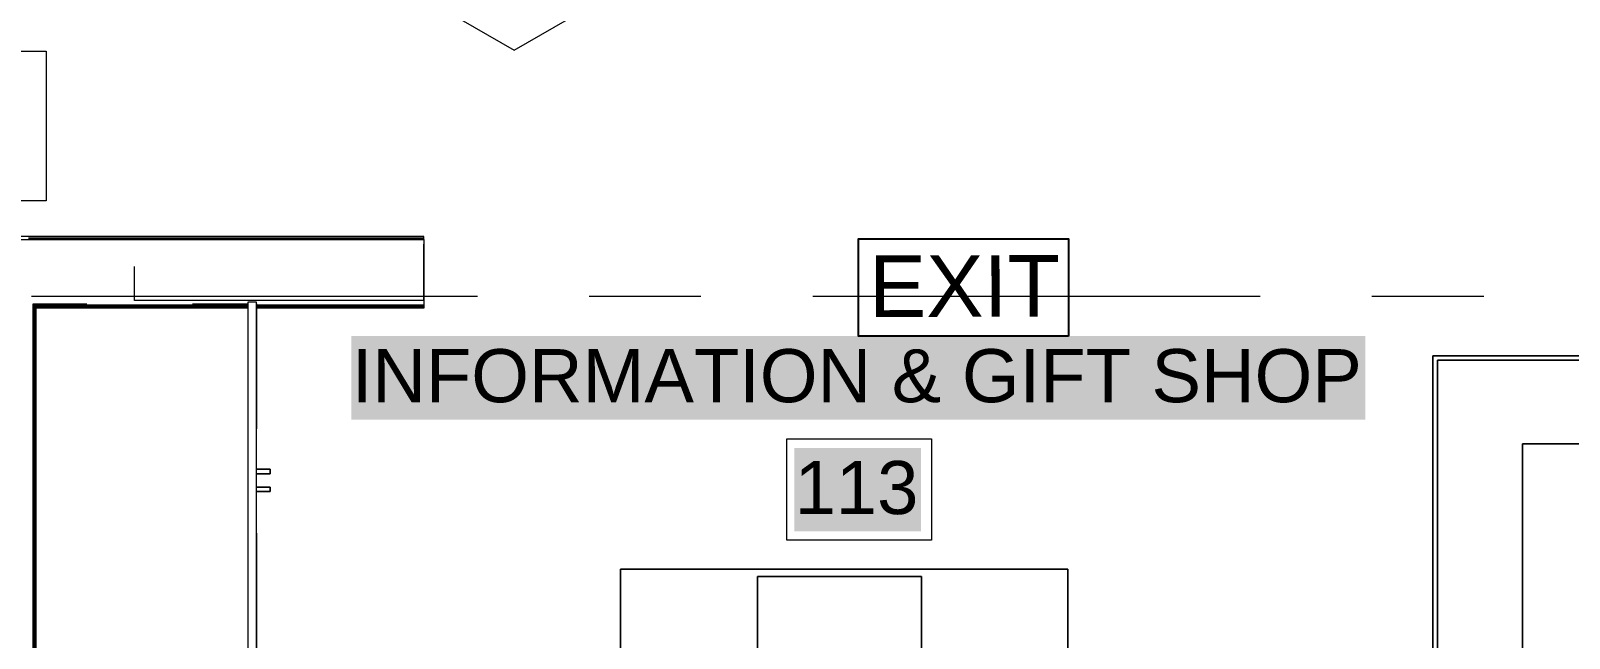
# Model space of a CAD drawing. Header units: inches. Extents: x 0.9 to 36.3, y 0.7 to 23.3.
# Drawn here: x 20.31 to 22.03, y 8.851 to 9.53 of the extents above; entities that cross this region are included whole.
import ezdxf

# ---------------------------------------------------------------- set-up
doc = ezdxf.new("R2010")
doc.units = ezdxf.units.IN
doc.linetypes.add('ACAD_ISO02W100', pattern=[15, 12, -3])
for name, color, linetype, lineweight, true_color in [('Blocks', 7, 'Continuous', 5, 0x9a9c7f), ('Boarder for name', 7, 'Continuous', 5, 0x777777), ('Numbering Lights', 1, 'Continuous', 15, 0xff0000), ('PDF_Geometry', 7, 'Continuous', 9, 0x777777)]:
    doc.layers.add(name, color=color, linetype=linetype, lineweight=lineweight, true_color=true_color)
doc.layers.add('EXIT', color=10, linetype='Continuous')
doc.layers.add('PDF_Text', color=7, linetype='Continuous')
doc.layers.add('PDF_Solid Fills', color=7, linetype='Continuous', true_color=0xffffff)
doc.layers.add('Receptacles', color=170, linetype='Continuous', lineweight=15)
doc.styles.add('PDF Arial', font='arial.ttf')
doc.styles.get("Standard").update_dxf_attribs({"font": 'arial.ttf'})

msp = doc.modelspace()

# ---------------------------------------------------------------- linework, layer by layer
at = {"layer": 'Blocks', "linetype": 'ByBlock'}
for points in [[(21.3058, 7.5797), (21.4691, 7.5797), (21.4691, 8.928), (20.9691, 8.928), (21.4691, 8.928), (21.4691, 7.5797)], [(21.1225, 8.9196), (21.1225, 7.5714), (21.3058, 7.5714), (21.3058, 8.9196), (21.1225, 8.9196), (21.1225, 7.5714), (21.3058, 7.5714), (21.3058, 8.9196), (21.1225, 8.9196), (21.3058, 8.9196), (21.3058, 7.5714), (21.1225, 7.5714)]]:
    msp.add_lwpolyline(points, close=True, dxfattribs=at)
for points in [[(20.9691, 7.6864), (20.9691, 7.5797), (20.9775, 7.5797), (21.1225, 7.5797), (20.9691, 7.5797), (20.9691, 8.928), (20.9691, 7.5797), (21.1225, 7.5797), (20.9691, 7.5797), (20.9691, 8.928), (21.4691, 8.928), (21.4691, 7.5797), (21.3058, 7.5797), (21.4608, 7.5797), (21.4691, 7.5797), (21.4691, 7.6864)], [(20.9691, 8.9113), (20.9691, 8.8046)], [(21.4691, 8.8046), (21.4691, 8.9113)]]:
    msp.add_lwpolyline(points, dxfattribs=at)
at = {"layer": 'Boarder for name', "linetype": 'ByBlock'}
msp.add_lwpolyline([(21.1552, 9.0734), (21.3168, 9.0734), (21.3168, 8.9601), (21.1552, 8.9601)], close=True, dxfattribs=at)
at = {"layer": 'EXIT', "linetype": 'ByBlock', "ltscale": 0.001}
msp.add_lwpolyline([(21.47, 9.1884), (21.2352, 9.1884), (21.2353, 9.297), (21.4701, 9.297)], close=True, dxfattribs=at)
at = {"layer": 'Numbering Lights', "linetype": 'ByBlock', "ltscale": 0.001}
msp.add_lwpolyline([(20.8503, 9.7144), (20.7609, 9.6627), (20.7609, 9.5595), (20.8503, 9.5079), (20.9397, 9.5595), (20.9397, 9.6627)], close=True, dxfattribs=at)
at = {"layer": 'PDF_Geometry', "linetype": 'ByBlock'}
for points in [[(18.5709, 9.298), (18.5709, 9.1913), (18.5726, 9.1913), (18.5726, 9.2963), (20.3075, 9.2963), (20.7492, 9.2963), (20.7492, 9.298), (20.7492, 9.2996), (20.3075, 9.2996), (18.5876, 9.2996), (18.5876, 9.3013), (18.5692, 9.3013), (18.5692, 9.2863), (18.5709, 9.2863), (18.5692, 9.2863), (18.5692, 9.3013), (18.5876, 9.3013), (18.5876, 9.298), (18.5709, 9.298), (18.5709, 9.2863), (18.5709, 9.1913), (18.5709, 9.2196)], [(20.3142, 6.0998), (20.0359, 6.0998), (20.0359, 6.1931), (20.2375, 6.1931), (20.2375, 7.6647), (19.0326, 7.6647), (19.0326, 7.7147), (20.2375, 7.7147), (20.2375, 9.223), (18.6226, 9.223), (18.6226, 9.1913), (18.5726, 9.1913), (18.5726, 9.2663), (18.5726, 9.2963), (18.6226, 9.2963), (20.3075, 9.2963), (20.7492, 9.2963), (20.7492, 9.2663), (20.7492, 9.223), (20.5625, 9.223)], [(20.3075, 9.298), (20.7492, 9.298), (20.3075, 9.298)], [(20.7492, 9.2913), (20.7492, 9.228), (20.4258, 9.228), (20.4258, 9.2663)], [(20.7492, 9.228), (20.7492, 9.2913)], [(20.3108, 9.233), (20.8092, 9.233)], [(20.3125, 9.0846), (20.3125, 9.2246), (20.3725, 9.2246)], [(20.3458, 9.223), (20.3458, 9.2213), (20.3458, 9.2196), (20.3158, 9.2196), (20.3142, 9.2213), (20.5525, 9.2213), (20.3142, 9.2213), (20.3458, 9.2213), (20.3125, 9.2213)], [(20.5525, 7.1214), (20.3125, 7.1214), (20.3125, 7.6647), (20.3125, 7.7147), (20.3125, 9.223), (20.5525, 9.223)], [(20.5525, 9.223), (20.3125, 9.223), (20.3125, 8.8563)], [(20.3142, 9.2213), (20.3158, 9.2196), (20.3158, 8.828)], [(20.3142, 9.2213), (20.3142, 8.828), (20.3142, 9.2213)], [(20.5525, 9.2196), (20.3158, 9.2196)], [(20.4908, 9.2246), (20.5525, 9.2246)], [(20.5625, 7.1247), (20.9441, 7.1247), (20.9441, 7.123), (20.9441, 7.1214), (20.5625, 7.1214), (20.5625, 9.2263), (20.5525, 9.2263), (20.5525, 7.123)], [(20.5625, 7.6514), (20.5625, 7.5164), (20.5625, 8.8296), (20.5625, 9.2263), (20.5525, 9.2263), (20.5525, 8.8296), (20.5525, 7.5164), (20.5525, 7.123)], [(20.5625, 9.2246), (20.5625, 9.0846)], [(20.5625, 9.223), (20.7492, 9.223), (20.7492, 9.2213), (20.7492, 9.2196), (20.5625, 9.2196)], [(20.9341, 9.233), (21.0591, 9.233)], [(21.1841, 9.233), (21.6841, 9.233)], [(21.8091, 9.233), (21.9341, 9.233)], [(22.4308, 9.1663), (21.8824, 9.1663), (21.8774, 9.1663), (21.8774, 9.1646), (21.8774, 9.1613), (21.8774, 8.3713), (21.8824, 8.3713), (21.9241, 8.3713), (21.8991, 8.3713), (21.8824, 8.3713), (21.9774, 8.3713), (21.9774, 9.068), (22.8574, 9.068), (21.9774, 9.068), (21.9774, 8.3713), (21.8824, 8.3713), (21.8824, 9.1613), (21.8824, 8.3713), (21.8774, 8.3713), (21.8774, 9.1663), (22.8574, 9.1663)], [(22.8574, 9.1613), (21.8824, 9.1613), (22.8574, 9.1613)], [(20.5625, 9.0346), (20.5725, 9.0346), (20.5625, 9.0346), (20.5775, 9.0346), (20.5775, 9.0396), (20.5625, 9.0396), (20.5725, 9.0396), (20.5625, 9.0396)], [(20.5625, 9.0146), (20.5725, 9.0146), (20.5625, 9.0146), (20.5775, 9.0146), (20.5775, 9.0196), (20.5625, 9.0196), (20.5725, 9.0196), (20.5625, 9.0196)], [(20.3725, 7.1214), (20.3125, 7.1214), (20.3125, 7.518), (20.5475, 7.518), (20.5475, 8.828), (20.3125, 8.828), (20.3725, 8.828), (20.3125, 8.828), (20.3125, 8.968)], [(20.5625, 8.968), (20.5625, 8.828), (20.5625, 8.6946)]]:
    msp.add_lwpolyline(points, dxfattribs=at)
for points in [[(20.5625, 9.2213), (20.7492, 9.2213)], [(20.5625, 9.0396), (20.5775, 9.0396), (20.5775, 9.0346), (20.5625, 9.0346)], [(20.5625, 9.0196), (20.5775, 9.0196), (20.5775, 9.0146), (20.5625, 9.0146)]]:
    msp.add_lwpolyline(points, close=True, dxfattribs=at)
at = {"layer": 'PDF_Solid Fills', "linetype": 'ByBlock', "transparency": 33554559}
for points in [[(20.6685, 9.1884), (20.6685, 9.0951), (21.8018, 9.1884), (21.8018, 9.0951)], [(21.1635, 9.0634), (21.1635, 8.9701), (21.3051, 9.0634), (21.3051, 8.9701)]]:
    msp.add_solid(points, dxfattribs=at)
at = {"layer": 'Receptacles', "linetype": 'ByBlock'}
msp.add_lwpolyline([(20.1312, 9.5069), (20.3272, 9.5069), (20.3272, 9.3396), (20.1312, 9.3396)], close=True, dxfattribs=at)

# ---------------------------------------------------------------- texts
at = {"layer": 'EXIT', "linetype": 'ACAD_ISO02W100', "ltscale": 0.01}
msp.add_text('EXIT', height=0.06879, rotation=0.1366, dxfattribs=at).set_placement((21.247, 9.2097))
at = {"layer": 'PDF_Text', "linetype": 'ByBlock', "attachment_point": 4, "style": 'PDF Arial'}
for s, insert, char_height in [('INFORMATION & GIFT SHOP', (20.6688, 9.1437), 0.059386), ('113', (21.1638, 9.0187), 0.05939)]:
    msp.add_mtext(s, dxfattribs=dict(at, insert=insert, char_height=char_height))

doc.saveas('drawing.dxf')
